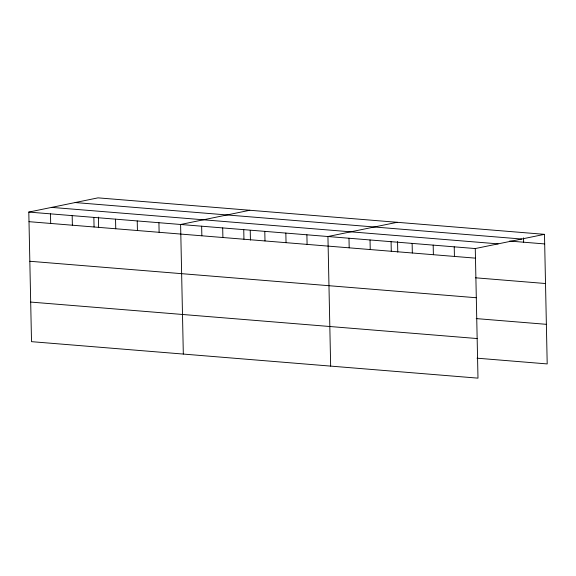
<?xml version="1.0" encoding="UTF-8"?>
<svg xmlns="http://www.w3.org/2000/svg" width="576" height="576" viewBox="0 0 576 576"><rect width="100%" height="100%" fill="white"/><g stroke="black" fill="none" stroke-linecap="round" stroke-linejoin="round"><path stroke-width="0.86" d="M544.486 234.338L475.272 248.558L477.986 378.144L31.514 341.662L28.8 212.076L98.014 197.856L544.486 234.338L547.2 363.924L477.043 358.186M249.811 210.262L180.605 224.482L183.319 354.067M397.152 222.3L327.938 236.52L330.653 366.106M75.168 202.55L521.647 239.026M509.609 241.063L544.687 243.929M51.638 207.389L498.118 243.864M28.8 212.076L475.272 248.558M29.002 221.674L475.474 258.149M475.358 277.79L545.515 283.522M29.83 261.266L476.309 297.742M476.208 318.593L546.372 324.324M30.686 302.069L477.158 338.544M523.548 237.845L523.642 242.208M454.226 246.838L454.428 256.428M433.181 245.117L433.382 254.707M412.128 243.396L412.33 252.986M397.555 241.567L397.771 252.13M391.082 241.675L391.284 251.266M370.037 239.954L370.238 249.552M348.984 238.241L349.186 247.831M306.893 234.799L307.094 244.39M285.84 233.078L286.042 242.669M264.794 231.358L264.996 240.948M250.236 230.414L250.438 240.091M243.749 229.637L243.943 239.234M222.696 227.923L222.898 237.514M201.65 226.202L201.852 235.793M158.918 222.71L159.12 232.301M137.232 220.939L137.434 230.53M115.546 219.168L115.747 228.758M98.417 217.13L98.633 227.686M93.859 217.397L94.061 226.987M72.173 215.626L72.374 225.216M50.486 213.847L50.688 223.445"/></g></svg>
